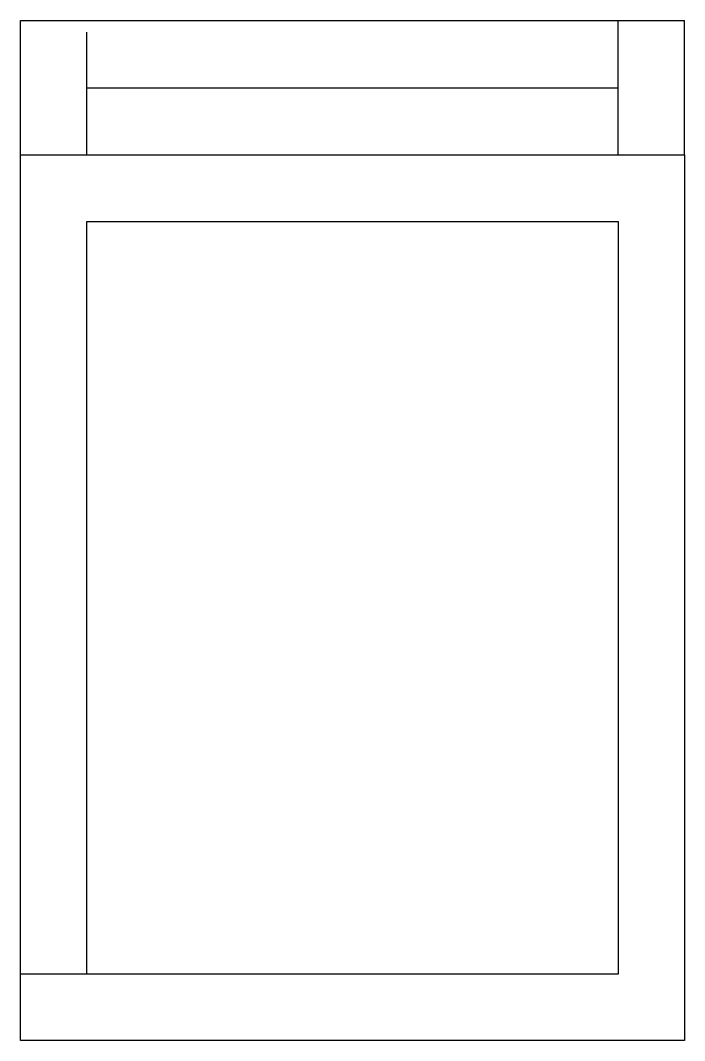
# Model space of a CAD drawing. Header units: inches. Extents: x 24.1 to 54.1, y -23.8 to 22.3.
import ezdxf

# ---------------------------------------------------------------- set-up
doc = ezdxf.new("R2010")
doc.units = ezdxf.units.IN
doc.header["$MEASUREMENT"] = 0

msp = doc.modelspace()

# ---------------------------------------------------------------- linework, layer by layer
at = {"extrusion": (-1, 0, 0)}
for p, q in [((24.112, 16.228), (24.112, 22.305, 34.468)), ((24.112, 22.305, 34.468), (54.112, 22.305, 34.468)), ((27.112, 22.305, 31.468), (51.112, 22.305, 31.468)), ((51.112, 16.228), (51.112, 22.305, 31.468)), ((54.112, 16.228), (54.112, 22.305, 34.468)), ((27.112, 16.228), (27.112, 21.776, 31.468))]:
    msp.add_line(p, q, dxfattribs=at)
at = {"extrusion": (0, -1, 0)}
msp.add_line((27.112, 19.267, 17.234), (51.112, 19.267, 15.734), dxfattribs=at)
msp.add_line((27.112, 16.228, 3), (51.112, 16.228, 3))
msp.add_lwpolyline([(24.112, 16.228), (54.112, 16.228), (54.112, -23.772), (24.112, -23.772)], close=True)
msp.add_lwpolyline([(27.112, -20.772), (27.112, 13.228), (51.112, 13.228), (51.112, -20.772), (24.112, -20.772)])

doc.saveas('drawing.dxf')
